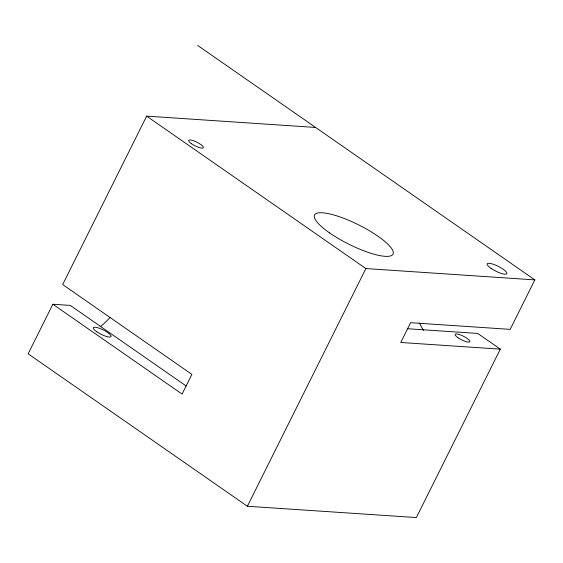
<?xml version="1.0" encoding="UTF-8"?>
<svg xmlns="http://www.w3.org/2000/svg" width="563" height="563" viewBox="0 0 563 563"><rect width="100%" height="100%" fill="white"/><g stroke="black" fill="none" stroke-linecap="round" stroke-linejoin="round"><path stroke-width="0.84" d="M186.29 386.063L70.284 305.406L52.866 304.238L28.15 353.817L247.389 506.25L416.346 517.566L500.317 349.151L477.72 333.437L407.218 328.715M315.611 127.449L146.654 116.133L62.683 284.554L191.877 374.381L182.06 394.065L52.866 304.238M247.389 506.25L365.887 268.565L534.85 279.888L510.177 329.369L410.61 322.705L400.75 342.48L500.317 349.151M197.655 45.434L534.85 279.888M146.654 116.133L365.887 268.565M423.545 330.397A43.851 36.574 -86.2 0 1 419.611 323.071M109.933 317.539A43.851 21.633 -55.2 0 1 100.179 326.772M329.629 232.934A43.851 10.831 26.5 0 0 392.96 254.216A43.851 10.831 26.5 0 0 338.715 216.502A43.851 10.831 26.5 0 0 329.629 232.934M457.944 337.709A8.22 2.034 26.5 0 0 469.824 341.699A8.22 2.034 26.5 0 0 459.647 334.626A8.22 2.034 26.5 0 0 457.944 337.709M96.801 331.776A9.867 2.435 26.5 0 0 111.052 336.568A9.867 2.435 26.5 0 0 98.849 328.081A9.867 2.435 26.5 0 0 96.801 331.776M191.497 143.734A8.22 2.034 26.5 0 0 203.37 147.724A8.22 2.034 26.5 0 0 193.2 140.651A8.22 2.034 26.5 0 0 191.497 143.734M490.978 268.34A10.964 2.709 26.5 0 0 506.806 273.66A10.964 2.709 26.5 0 0 493.244 264.23A10.964 2.709 26.5 0 0 490.978 268.34"/></g></svg>
